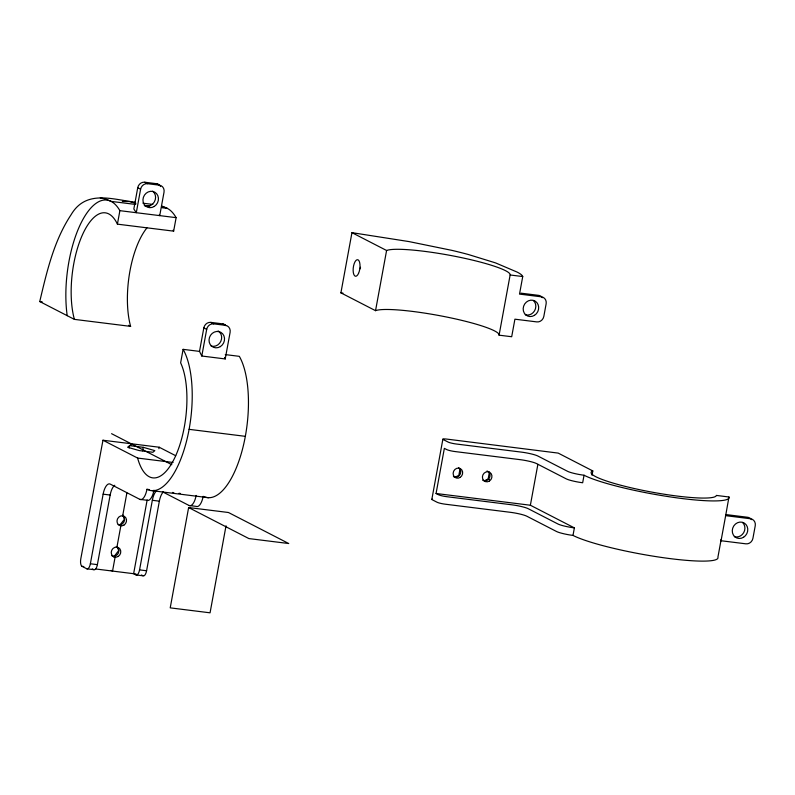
<?xml version="1.0" encoding="UTF-8"?>
<svg xmlns="http://www.w3.org/2000/svg" width="795" height="795" viewBox="0 0 795 795"><rect width="100%" height="100%" fill="white"/><g stroke="black" fill="none" stroke-linecap="round" stroke-linejoin="round"><path stroke-width="1.19" d="M721.055 540.739L725.656 515.657L750.53 518.757A6.43 5.843 -62.8 0 1 755.24 525.753L752.935 538.294A6.43 5.843 -62.8 0 1 745.929 543.83L721.055 540.739L721.135 539.626L717.915 557.176A76.529 10.116 10.4 0 1 658.856 557.047A76.529 10.116 10.4 0 1 572.996 535.413A12.859 1.699 10.4 0 1 556.5 531.487L526.846 516.223A12.859 1.699 10.4 0 0 510.35 512.308L445.329 504.209A6.43 0.855 10.4 0 1 437.081 502.251L432.301 499.787A6.43 0.855 10.4 0 1 432.321 499.131M725.656 515.657L728.965 496.994L716.355 495.424A63.66 8.417 10.4 0 1 645.57 490.913A63.66 8.417 10.4 0 1 592.812 470.938L558.179 453.1L446.81 439.098A6.43 0.855 10.4 0 0 443.342 439.605L448.132 442.07A6.43 0.855 10.4 0 0 456.38 444.027L521.391 452.116A12.859 1.699 10.4 0 1 537.897 456.042L567.551 471.306A12.859 1.699 10.4 0 0 584.047 475.231A76.529 10.116 10.4 0 0 669.897 496.855A76.529 10.116 10.4 0 0 728.965 496.994M431.834 499.389L442.875 439.198M117.412 224.15L119.886 210.665L176.122 217.661L173.648 231.146L117.412 224.15A63.66 25.261 -82.9 0 0 82.511 234.654A63.66 25.261 -82.9 0 0 74.382 319.371L130.619 326.377A63.66 25.261 -82.9 0 1 146.926 227.917M159.318 185.155L156.446 183.685L144.74 182.224A6.43 5.843 -62.8 0 0 137.724 187.759L133.838 208.976L136.293 212.702L140.596 189.24A6.43 5.843 -62.8 0 1 147.602 183.705L159.318 185.155A6.43 5.843 -62.8 0 1 164.028 192.161L159.725 215.624L159.278 214.869M175.675 455.704L159.199 447.227L102.962 440.231L80.792 558.845A6.43 2.554 -82.9 0 0 82.034 566.338L86.814 568.803A6.43 2.554 -82.9 0 0 90.362 563.764L103.131 494.172A12.859 5.108 -82.9 0 1 110.217 484.095L139.87 499.369L146.896 500.244A12.859 5.108 -82.9 0 0 153.982 490.167M86.814 568.803L93.84 569.677A6.43 2.554 -82.9 0 0 97.388 564.639L110.157 495.047A12.859 5.108 -82.9 0 1 114.788 485.248M129.178 447.943L129.605 445.627L143.229 447.317L154.856 450.646L152.869 452.276L139.244 450.586L127.607 447.257L129.605 445.627M115.096 557.156L112.542 571.068L111.191 570.383M116.935 547.119L120.85 525.803M122.688 515.776L126.872 492.96M142.593 450.795L143.229 447.317M147.184 499.826L133.63 573.692L136.015 574.924L143.05 575.799A6.43 2.554 -82.9 0 0 146.588 570.76L159.358 501.168A12.859 5.108 -82.9 0 1 163.452 491.797M136.015 574.924A6.43 2.554 -82.9 0 0 139.562 569.886L152.332 500.293A12.859 5.108 -82.9 0 1 156.426 490.922M199.505 351.39L203.818 327.928A6.43 5.843 -62.8 0 1 210.824 322.382L222.54 323.843L225.402 325.324A6.43 5.843 -62.8 0 1 230.113 332.32L225.224 358.942L201.801 356.021L199.505 351.39L183.108 349.343L180.634 362.838A63.66 25.261 -82.9 0 1 175.566 456.042A63.66 25.261 -82.9 0 1 137.605 458.059L102.962 440.231M201.801 356.021L206.68 329.398A6.43 5.843 -62.8 0 1 213.696 323.863L225.402 325.324M188.634 507.548L248.905 538.583L288.734 543.532L228.463 512.507L188.634 507.548L170.219 607.857L210.059 612.816L226.028 525.803M340.906 292.848L351.956 232.657L408.998 241.581L451.789 250.345A98.55 13.038 10.4 0 1 468.364 254.509L495.494 262.877L517.227 272.128A76.529 10.116 10.4 0 1 522.732 276.551L519.513 294.1L541.435 296.833A6.43 5.843 -62.8 0 1 546.135 303.829L543.84 316.37A6.43 5.843 -62.8 0 1 536.834 321.905L514.912 319.183L511.692 336.732L499.081 335.172A63.66 8.417 10.4 0 0 444.653 316.629A63.66 8.417 10.4 0 0 375.538 310.676L340.906 292.848L342.963 293.136M375.538 310.676L386.589 250.495L351.956 232.657M572.996 535.413L574.378 527.89A12.859 1.699 10.4 0 1 557.881 523.965L528.228 508.701A12.859 1.699 10.4 0 0 511.732 504.785L446.71 496.686A6.43 0.855 10.4 0 1 438.462 494.728L436.067 493.496L444.355 448.36L446.75 449.592A6.43 0.855 10.4 0 0 454.998 451.55L520.01 459.639A12.859 1.699 10.4 0 1 536.516 463.565L566.169 478.828A12.859 1.699 10.4 0 0 582.665 482.754L584.047 475.231M460.106 468.484L458.824 475.45L455.247 477.04M499.081 335.172L510.132 274.981A63.66 8.417 10.4 0 0 455.704 256.447A63.66 8.417 10.4 0 0 386.589 250.495M484.533 480.677L488.12 479.087L489.392 472.131M574.378 527.89L530.374 505.232L537.867 464.389M592.027 475.231L592.812 470.938M130.758 445.2L131.086 443.729M158.881 448.698L159.199 447.227M74.382 319.371L39.75 301.543C46.806 271.691 53.881 240.756 71.033 214.829C85.8 189.598 111.519 199.227 135.557 202.288M120.144 524.76L124.418 519.254L123.016 515.051M113.685 557.027L118.664 550.597L117.263 546.394M122.321 201.453L129.396 201.523L135.915 203.381M142.951 203.202L152.809 204.424M135.726 204.454L111.121 201.393L105.626 199.068L100.279 197.885M144.511 205.547L149.778 206.203M162.081 207.733L167.357 208.389L161.862 206.064M510.132 274.981L522.732 276.551M520.944 293.166L538.563 295.352A6.43 5.843 -62.8 0 1 542.369 297.708M39.75 301.543L42.195 301.852M225.283 354.59L239.335 356.339A76.529 30.369 -82.9 0 1 242.853 447.774A76.529 30.369 -82.9 0 1 204.047 496.696M189.101 429.34L245.337 436.336M725.736 514.544L747.658 517.277A6.43 5.843 -62.8 0 1 751.464 519.632M436.067 493.496L530.374 505.232M137.605 458.059L173.052 462.471M139.87 499.369A12.859 5.108 -82.9 0 0 146.956 489.293L149.291 489.581M172.436 492.463L173.747 492.622M179.024 493.278L180.336 493.447M152.362 490.714L208.588 497.71M103.131 494.172L110.157 495.047M152.332 500.293L159.358 501.168M162.707 491.916L189.071 505.491L196.097 506.365A12.859 5.108 -82.9 0 0 203.182 496.289M90.362 563.764L97.388 564.639M139.562 569.886L146.588 570.76M82.034 566.338L83.793 566.557M95.41 568.942L135.965 573.99M144.74 182.224L147.602 183.705M137.724 187.759L140.596 189.24M210.824 322.382L213.696 323.863M203.818 327.928L206.68 329.398M488.12 479.087L489.551 479.832M128.561 325.314L130.619 326.377M111.578 433.682L171.829 464.707M141.45 574.984L143.05 575.799M92.25 568.862L93.84 569.677M224.548 357.412L225.224 358.942M152.66 191.198A8.357 7.592 -62.8 0 1 154.359 201.89A8.357 7.592 -62.8 0 1 144.302 205.577M173.171 230.182A63.66 25.261 -82.9 0 1 173.648 231.146M67.207 315.685A76.529 30.369 -82.9 0 1 81.269 222.57A76.529 30.369 -82.9 0 1 119.886 210.665M161.942 206.978A76.529 30.369 -82.9 0 1 176.122 217.661M156.446 183.685A6.43 5.843 -62.8 0 1 160.57 186.567M183.108 349.343A76.529 30.369 -82.9 0 1 186.348 441.851A76.529 30.369 -82.9 0 1 146.956 489.293M218.108 330.929A8.357 7.592 -62.8 0 1 220.821 341.323A8.357 7.592 -62.8 0 1 211.063 346.004M196.156 495.414A12.859 5.108 -82.9 0 1 189.071 505.491M222.54 323.843A6.43 5.843 -62.8 0 1 225.969 325.702M122.828 515.617A5.148 4.671 -62.8 0 1 118.097 524.63M116.279 546.493A5.148 4.671 -62.8 0 1 118.236 553.32A5.148 4.671 -62.8 0 1 111.519 555.606M533.485 300.57A8.357 7.592 -62.8 0 1 534.578 310.785A8.357 7.592 -62.8 0 1 525.207 314.711M360.284 268.77A8.357 3.319 -82.9 0 1 360.503 267.259M742.58 522.494A8.357 7.592 -62.8 0 1 743.673 532.7A8.357 7.592 -62.8 0 1 734.302 536.635M487.037 470.968A5.148 4.671 -62.8 0 1 489.531 477.735A5.148 4.671 -62.8 0 1 482.694 480.24M458.576 467.699A5.148 4.671 -62.8 0 1 460.007 474.536A5.148 4.671 -62.8 0 1 453.408 476.593M154.26 206.452A8.357 7.592 -62.8 0 0 154.896 192.251A8.357 7.592 -62.8 0 0 142.951 199.734A8.357 7.592 -62.8 0 0 154.26 206.452M220.344 346.61A8.357 7.592 -62.8 0 0 220.98 332.409A8.357 7.592 -62.8 0 0 209.035 339.892A8.357 7.592 -62.8 0 0 220.344 346.61M118.207 556.43A5.148 4.671 -62.8 0 0 118.594 547.685A5.148 4.671 -62.8 0 0 111.24 552.296A5.148 4.671 -62.8 0 0 118.207 556.43M123.96 525.088A5.148 4.671 -62.8 0 0 124.348 516.343A5.148 4.671 -62.8 0 0 116.994 520.944A5.148 4.671 -62.8 0 0 123.96 525.088M534.488 315.327A8.357 7.592 -62.8 0 0 535.124 301.116A8.357 7.592 -62.8 0 0 523.18 308.599A8.357 7.592 -62.8 0 0 534.488 315.327M358.525 273.44A8.357 3.319 -82.9 0 0 358.078 259.836A8.357 3.319 -82.9 0 0 353.139 270.668A8.357 3.319 -82.9 0 0 358.525 273.44M743.583 537.251A8.357 7.592 -62.8 0 0 744.219 523.04A8.357 7.592 -62.8 0 0 732.274 530.523A8.357 7.592 -62.8 0 0 743.583 537.251M460.096 477.427A5.148 4.671 -62.8 0 0 460.484 468.682A5.148 4.671 -62.8 0 0 453.13 473.283A5.148 4.671 -62.8 0 0 460.096 477.427M489.382 481.064A5.148 4.671 -62.8 0 0 489.77 472.329A5.148 4.671 -62.8 0 0 482.416 476.93A5.148 4.671 -62.8 0 0 489.382 481.064"/></g></svg>
